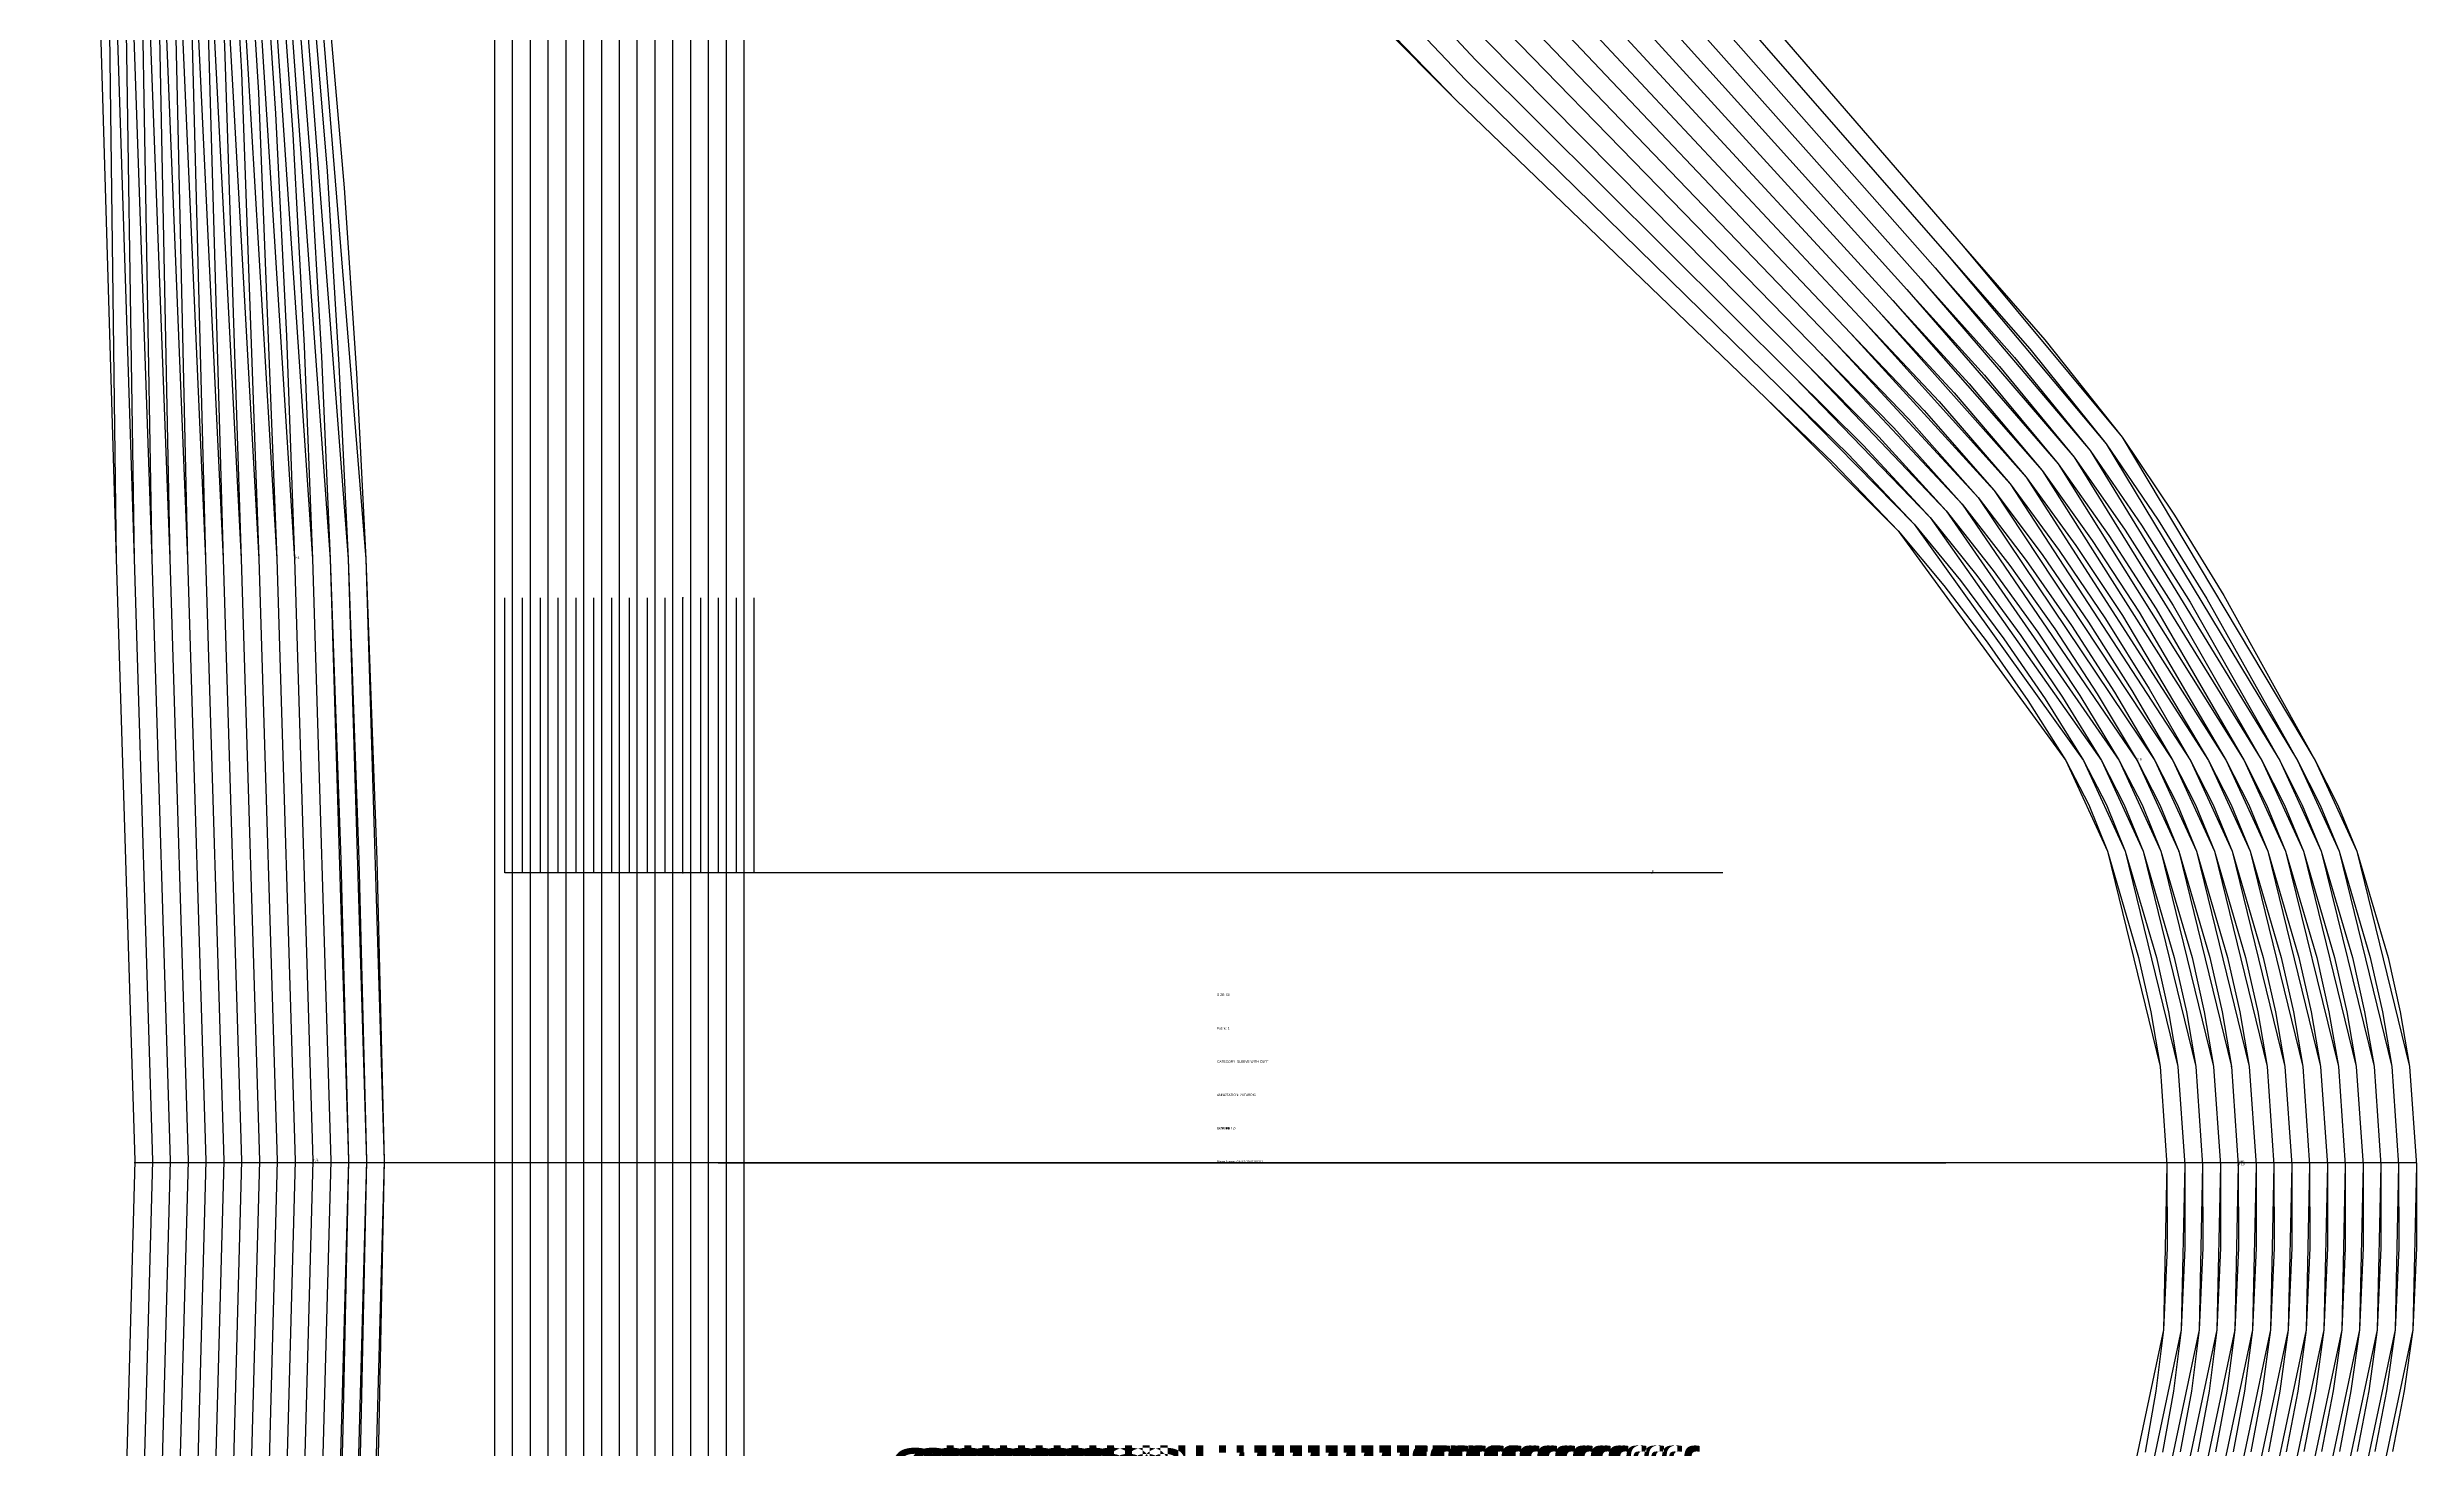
# Model space of a CAD drawing. Extents: x -43 to 1613, y 0 to 910.
# Drawn here: x 265.1 to 517.6, y 303 to 452.3 of the extents above; entities that cross this region are included whole.
import ezdxf

# ---------------------------------------------------------------- set-up
doc = ezdxf.new("R2010")
doc.units = 0

# ---------------------------------------------------------------- blocks, each defined once
blk = doc.blocks.new('GMX1016S18SS1_42')
at = {"layer": '1'}
for points in [[(357.98, 519.0744), (369.1687, 501.2462), (384.0861, 481.4393), (398.8588, 463.6517), (415.2723, 446.6667), (448.244, 414.9243), (462.3766, 400.7994), (480.2353, 376.329), (484.6727, 366.6744), (490.2912, 343.7256), (491.0176, 333.1922)], [(288.5085, 171.445), (292.669, 190.4111), (299.3949, 273.6216), (301.0205, 333.6697), (299.0622, 397.8225), (292.6588, 476.6692), (288.5085, 495.4499)], [(491.0176, 333.1922), (490.6442, 315.6509), (485.2061, 289.969), (477.2178, 275.6078), (463.7888, 261.6454), (438.366, 243.2228), (420.5478, 232.5091), (386.7735, 203.2788), (370.7689, 178.148), (362.3209, 159.9972), (357.9546, 147.8382)]]:
    blk.add_lwpolyline(points, dxfattribs=at)
at = {"layer": '5'}
blk.add_line((363.1947, 333.4462), (467.4413, 333.4462), dxfattribs=at)
at = {"layer": '7'}
blk.add_line((363.1947, 333.4462), (467.4413, 333.4462), dxfattribs=at)
at = {"layer": '8'}
for p, q in [((339.3313, 511.8481), (339.3313, 154.7775)), ((490.9998, 333.4462), (300.9215, 333.4462))]:
    blk.add_line(p, q, dxfattribs=at)
blk.add_lwpolyline([(443.6949, 364.3681), (340.4337, 364.3681), (340.4337, 393.6746)], dxfattribs=at)
at = {"layer": '84'}
for points in [[(357.98, 519.0744), (369.1687, 501.2462), (376.4662, 491.2233), (384.0861, 481.4393), (391.3404, 472.4324), (398.8588, 463.6517), (406.9487, 455.0487), (415.2723, 446.6667), (448.244, 414.9243), (455.4652, 408.0079), (462.3766, 400.7994), (467.2381, 394.9751), (471.8406, 388.9452), (476.1891, 382.7374), (480.2353, 376.329), (482.6839, 371.6071), (484.6727, 366.6744), (487.9899, 355.3257), (489.293, 349.5548), (490.2912, 343.7256), (491.0176, 333.1922)], [(288.5085, 171.445), (290.7462, 180.8989), (292.669, 190.4111), (295.1912, 211.1223), (296.9921, 231.9198), (298.3739, 252.758), (299.3949, 273.6216), (300.4058, 303.6367), (301.0205, 333.6697), (300.2407, 365.755), (299.0622, 397.8225), (298.0741, 417.5913), (296.7609, 437.3372), (295.0541, 457.0451), (292.6588, 476.6692), (290.7412, 486.09), (288.5085, 495.4499)], [(491.0176, 333.1922), (491.0329, 324.4088), (490.6442, 315.6509), (489.8416, 309.1104), (488.6834, 302.6284)]]:
    blk.add_lwpolyline(points, dxfattribs=at)
at = {"layer": '85'}
for points in [[(339.3313, 511.8481), (339.3313, 154.7775)], [(443.6949, 364.3681), (340.4337, 364.3681), (340.4337, 393.6746)], [(490.9998, 333.4462), (300.9215, 333.4462)]]:
    blk.add_lwpolyline(points, dxfattribs=at)
at = {"layer": '1'}
for s, p in [('SIZE: 42', (389.7631, 337.0123)), ('Piece Name: GMX1016S18SS1', (389.7631, 333.4563))]:
    blk.add_text(s, height=0.25, dxfattribs=at).set_placement(p)
at = {"layer": '15'}
blk.add_text('Sleeve with cuff', height=6.401, dxfattribs=at).set_placement((381.249, 296.6085))
blk = doc.blocks.new('GMX1016S18SS1_44')
at = {"layer": '1'}
for points in [[(356.0801, 524.0757), (368.041, 505.4829), (383.9363, 484.8581), (399.6589, 466.3517), (416.2984, 448.8358), (449.7477, 416.0825), (464.0809, 401.5131), (482.1352, 376.329), (486.5726, 366.6744), (492.1911, 343.7256), (492.9175, 333.1922)], [(286.6086, 167.0355), (290.8605, 186.8297), (297.495, 273.6216), (299.1206, 333.6697), (297.1623, 397.8225), (290.8529, 480.2201), (286.6086, 499.8594)], [(492.9175, 333.1922), (492.5442, 315.6509), (487.106, 289.969), (479.0898, 275.0541), (465.4627, 260.472), (439.5445, 241.1121), (421.348, 229.8091), (386.9233, 200.9141), (369.8342, 174.6174), (360.7664, 155.5928), (356.0547, 142.837)]]:
    blk.add_lwpolyline(points, dxfattribs=at)
at = {"layer": '5'}
blk.add_line((361.2947, 333.4462), (465.5414, 333.4462), dxfattribs=at)
at = {"layer": '7'}
blk.add_line((361.2947, 333.4462), (465.5414, 333.4462), dxfattribs=at)
at = {"layer": '8'}
for p, q in [((337.4314, 516.8494), (337.4314, 149.7762)), ((492.8997, 333.4462), (299.0215, 333.4462))]:
    blk.add_line(p, q, dxfattribs=at)
blk.add_lwpolyline([(441.7949, 364.3681), (338.5338, 364.3681), (338.5338, 393.6746)], dxfattribs=at)
at = {"layer": '84'}
for points in [[(356.0801, 524.0757), (368.041, 505.4829), (375.821, 495.0435), (383.9363, 484.8581), (391.6807, 475.5058), (399.6589, 466.3517), (416.2984, 448.8358), (449.7477, 416.0825), (457.0756, 408.9451), (464.0809, 401.5131), (468.9958, 395.5085), (473.644, 389.2982), (478.0382, 382.9101), (482.1352, 376.329), (484.5787, 371.6046), (486.5726, 366.6744), (489.8899, 355.3257), (491.1929, 349.5548), (492.1911, 343.7256), (492.9175, 333.1922)], [(286.6086, 167.0355), (288.8997, 176.9034), (290.8605, 186.8297), (293.3827, 208.4375), (295.1557, 230.1291), (296.5019, 251.8639), (297.495, 273.6216), (298.4882, 303.6393), (299.1206, 333.6697), (298.3205, 365.7524), (297.1623, 397.8225), (296.2022, 418.4777), (294.9245, 439.1127), (293.2456, 459.707), (290.8529, 480.2201), (288.8971, 490.0702), (286.6086, 499.8594)], [(492.9175, 333.1922), (492.9328, 324.4088), (492.5442, 315.6509), (491.7288, 309.1155), (490.5604, 302.636)]]:
    blk.add_lwpolyline(points, dxfattribs=at)
at = {"layer": '85'}
for points in [[(337.4314, 516.8494), (337.4314, 149.7762)], [(441.7949, 364.3681), (338.5338, 364.3681), (338.5338, 393.6746)], [(492.8997, 333.4462), (299.0215, 333.4462)]]:
    blk.add_lwpolyline(points, dxfattribs=at)
at = {"layer": '1'}
for s, p in [('SIZE: 44', (389.7631, 337.0123)), ('Piece Name: GMX1016S18SS1', (389.7631, 333.4563))]:
    blk.add_text(s, height=0.25, dxfattribs=at).set_placement(p)
at = {"layer": '15'}
blk.add_text('Sleeve with cuff', height=6.401, dxfattribs=at).set_placement((379.349, 296.6085))
blk = doc.blocks.new('GMX1016S18SS1_46')
at = {"layer": '1'}
for points in [[(354.1802, 529.077), (366.9107, 509.7222), (383.7864, 488.2795), (400.459, 469.0517), (417.3271, 451.005), (451.2539, 417.2408), (465.7853, 402.2268), (484.0351, 376.329), (488.4725, 366.6744), (494.091, 343.7256), (494.8175, 333.1922)], [(284.7086, 162.6261), (289.0495, 183.2483), (295.5951, 273.6216), (297.2207, 333.6697), (295.2624, 397.8225), (289.047, 483.771), (284.7086, 504.2688)], [(494.8175, 333.1922), (494.4441, 315.6509), (489.0059, 289.969), (480.9617, 274.5004), (467.1365, 259.296), (440.7256, 239.0014), (422.1481, 227.1091), (386.7532, 198.0362), (368.7547, 170.8023), (359.1637, 151.0742), (354.1548, 137.8357)]]:
    blk.add_lwpolyline(points, dxfattribs=at)
at = {"layer": '5'}
blk.add_line((359.3948, 333.4462), (463.6415, 333.4462), dxfattribs=at)
at = {"layer": '7'}
blk.add_line((359.3948, 333.4462), (463.6415, 333.4462), dxfattribs=at)
at = {"layer": '8'}
for p, q in [((335.5315, 521.8507), (335.5315, 144.775)), ((494.7997, 333.4462), (297.1216, 333.4462))]:
    blk.add_line(p, q, dxfattribs=at)
blk.add_lwpolyline([(439.895, 364.3681), (336.6339, 364.3681), (336.6339, 393.6746)], dxfattribs=at)
at = {"layer": '84'}
for points in [[(354.1802, 529.077), (366.9107, 509.7222), (375.1733, 498.8662), (383.7864, 488.2795), (400.459, 469.0517), (417.3271, 451.005), (451.2539, 417.2408), (458.6834, 409.8824), (465.7853, 402.2268), (470.7509, 396.0445), (475.45, 389.6513), (479.8873, 383.0829), (484.0351, 376.329), (486.4735, 371.6021), (488.4725, 366.6744), (491.7898, 355.3257), (493.0928, 349.5548), (494.091, 343.7256), (494.8175, 333.1922)], [(284.7086, 162.6261), (287.0505, 172.908), (289.0495, 183.2483), (290.4668, 194.4802), (291.5717, 205.7527), (293.3193, 228.341), (294.6273, 250.9724), (295.5951, 273.6216), (296.573, 303.6393), (297.2207, 333.6697), (296.4054, 365.7524), (295.2624, 397.8225), (294.3302, 419.3642), (293.0906, 440.8856), (291.4396, 462.3689), (289.047, 483.771), (287.0505, 494.0504), (284.7086, 504.2688)], [(494.8175, 333.1922), (494.8327, 324.4088), (494.4441, 315.6509), (493.6186, 309.1206), (492.44, 302.6436)]]:
    blk.add_lwpolyline(points, dxfattribs=at)
at = {"layer": '85'}
for points in [[(335.5315, 521.8507), (335.5315, 144.775)], [(439.895, 364.3681), (336.6339, 364.3681), (336.6339, 393.6746)], [(494.7997, 333.4462), (297.1216, 333.4462)]]:
    blk.add_lwpolyline(points, dxfattribs=at)
at = {"layer": '1'}
for s, p in [('SIZE: 46', (389.7631, 337.0123)), ('Piece Name: GMX1016S18SS1', (389.7631, 333.4563))]:
    blk.add_text(s, height=0.25, dxfattribs=at).set_placement(p)
at = {"layer": '15'}
blk.add_text('Sleeve with cuff', height=6.401, dxfattribs=at).set_placement((377.4491, 296.6085))
blk = doc.blocks.new('GMX1016S18SS1_48')
at = {"layer": '1'}
for points in [[(352.2803, 535.0765), (365.7575, 514.6549), (383.6188, 492.0336), (401.2591, 471.7517), (418.3533, 453.1742), (452.7576, 418.399), (467.4896, 402.9406), (485.9351, 376.329), (490.3725, 366.6744), (495.9909, 343.7256), (496.7174, 333.1922)], [(282.8087, 157.1676), (287.2639, 178.816), (293.6952, 273.6216), (295.3208, 333.6697), (293.3624, 397.8225), (287.2639, 488.1677), (282.8087, 509.7273)], [(496.7174, 333.1922), (496.344, 315.6509), (490.9058, 289.969), (482.8337, 273.9467), (468.8104, 258.1199), (441.9042, 236.8906), (422.9482, 224.4091), (387.3323, 196.0169), (367.9902, 166.9949), (357.66, 145.9586), (352.2549, 131.8362)]]:
    blk.add_lwpolyline(points, dxfattribs=at)
at = {"layer": '5'}
blk.add_line((357.4949, 333.4462), (461.7416, 333.4462), dxfattribs=at)
at = {"layer": '7'}
blk.add_line((357.4949, 333.4462), (461.7416, 333.4462), dxfattribs=at)
at = {"layer": '8'}
for p, q in [((333.6316, 527.8501), (333.6316, 138.7755)), ((496.6996, 333.4462), (295.2217, 333.4462))]:
    blk.add_line(p, q, dxfattribs=at)
blk.add_lwpolyline([(437.9951, 364.3681), (334.7339, 364.3681), (334.7339, 393.6746)], dxfattribs=at)
at = {"layer": '84'}
for points in [[(352.2803, 535.0765), (365.7575, 514.6549), (374.5027, 503.202), (383.6188, 492.0336), (401.2591, 471.7517), (418.3533, 453.1742), (452.7576, 418.399), (460.2938, 410.8222), (467.4896, 402.9406), (472.5086, 396.5779), (477.2534, 390.0043), (481.7364, 383.2581), (485.9351, 376.329), (488.3709, 371.5995), (490.3725, 366.6744), (493.6897, 355.3257), (494.9927, 349.5548), (495.9909, 343.7256), (496.7174, 333.1922)], [(282.8087, 157.1676), (285.2167, 167.9601), (287.2639, 178.816), (288.6914, 190.6042), (289.7861, 202.4279), (291.4981, 226.1261), (292.7782, 249.8649), (293.6952, 273.6216), (295.3208, 333.6697), (293.3624, 397.8225), (292.476, 420.4615), (291.2695, 443.0827), (289.654, 465.6659), (288.6177, 476.9359), (287.2639, 488.1677), (285.2167, 498.978), (282.8087, 509.7273)], [(496.7174, 333.1922), (496.7326, 324.4088), (496.344, 315.6509), (495.5058, 309.1231), (494.3222, 302.6487)]]:
    blk.add_lwpolyline(points, dxfattribs=at)
at = {"layer": '85'}
for points in [[(333.6316, 527.8501), (333.6316, 138.7755)], [(437.9951, 364.3681), (334.7339, 364.3681), (334.7339, 393.6746)], [(496.6996, 333.4462), (295.2217, 333.4462)]]:
    blk.add_lwpolyline(points, dxfattribs=at)
at = {"layer": '1'}
for s, p in [('SIZE: 48', (389.7631, 337.0123)), ('Piece Name: GMX1016S18SS1', (389.7631, 333.4563))]:
    blk.add_text(s, height=0.25, dxfattribs=at).set_placement(p)
at = {"layer": '15'}
blk.add_text('Sleeve with cuff', height=6.401, dxfattribs=at).set_placement((375.5492, 296.6085))
blk = doc.blocks.new('GMX1016S18SS1_50')
at = {"layer": '1'}
for points in [[(350.3804, 541.0759), (364.6069, 519.5875), (383.4511, 495.7877), (402.0592, 474.4517), (419.382, 455.3458), (454.2638, 419.5598), (469.1965, 403.6569), (487.835, 376.329), (492.2724, 366.6744), (497.8909, 343.7256), (498.6173, 333.1922)], [(280.9088, 151.7092), (285.4783, 174.3837), (291.7953, 273.6216), (293.4208, 333.6697), (291.4625, 397.8225), (285.4833, 492.5645), (280.9088, 515.1857)], [(498.6173, 333.1922), (498.2439, 315.6509), (492.8058, 289.969), (484.7083, 273.3955), (470.4868, 256.9465), (443.0853, 234.7799), (423.7482, 221.709), (387.4694, 193.3296), (367.0224, 162.8217), (356.0877, 140.6957), (350.3549, 125.8367)]]:
    blk.add_lwpolyline(points, dxfattribs=at)
at = {"layer": '2'}
for p in [(332.834, 393.6746), (332.834, 364.3681), (436.0952, 364.3681), (293.3218, 333.4462), (293.4208, 333.6697), (355.595, 333.4462), (459.8417, 333.4462), (498.5995, 333.4462), (498.6173, 333.1922), (498.6173, 333.1922)]:
    blk.add_point(p, dxfattribs=at)
at = {"layer": '3'}
for p in [(454.2638, 419.5598), (469.1965, 403.6569), (291.4625, 397.8225), (487.835, 376.329), (492.2724, 366.6744), (497.8909, 343.7256), (498.2439, 315.6509)]:
    blk.add_point(p, dxfattribs=at)
at = {"layer": '4'}
blk.add_point((498.6173, 333.1922, -3.998), dxfattribs=at)
blk.add_point((498.6173, 333.1922, -3.998), dxfattribs=at)
at = {"layer": '5'}
blk.add_line((355.595, 333.4462), (459.8417, 333.4462), dxfattribs=at)
at = {"layer": '7'}
blk.add_line((355.595, 333.4462), (459.8417, 333.4462), dxfattribs=at)
at = {"layer": '8'}
for p, q in [((331.7317, 533.8496), (331.7317, 132.776)), ((498.5995, 333.4462), (293.3218, 333.4462))]:
    blk.add_line(p, q, dxfattribs=at)
blk.add_lwpolyline([(436.0952, 364.3681), (332.834, 364.3681), (332.834, 393.6746)], dxfattribs=at)
at = {"layer": '84'}
for points in [[(350.3804, 541.0759), (364.6069, 519.5875), (373.8347, 507.5378), (383.4511, 495.7877), (402.0592, 474.4517), (419.382, 455.3458), (454.2638, 419.5598), (461.9041, 411.762), (469.1965, 403.6569), (474.2688, 397.1138), (479.0568, 390.36), (483.5856, 383.4308), (487.835, 376.329), (490.2658, 371.597), (492.2724, 366.6744), (495.5896, 355.3257), (496.8926, 349.5548), (497.8909, 343.7256), (498.6173, 333.1922)], [(280.9088, 151.7092), (283.3828, 163.0147), (285.4783, 174.3837), (286.9134, 186.7256), (288.003, 199.1056), (289.6794, 223.9112), (290.9113, 248.7575), (291.7953, 273.6216), (293.4208, 333.6697), (291.4625, 397.8225), (290.6116, 421.5588), (289.4508, 445.2798), (287.8735, 468.9628), (286.8473, 480.7814), (285.4833, 492.5645), (283.3853, 503.9081), (280.9088, 515.1857)], [(498.6173, 333.1922), (498.6325, 324.4088), (498.2439, 315.6509), (497.3956, 309.1257), (496.2018, 302.6563)]]:
    blk.add_lwpolyline(points, dxfattribs=at)
at = {"layer": '85'}
for points in [[(331.7317, 533.8496), (331.7317, 132.776)], [(436.0952, 364.3681), (332.834, 364.3681), (332.834, 393.6746)], [(498.5995, 333.4462), (293.3218, 333.4462)]]:
    blk.add_lwpolyline(points, dxfattribs=at)
at = {"layer": '1'}
for s, p in [('# 4', (291.4625, 397.8225)), ('# 9', (487.835, 376.329)), ('SIZE: 50', (389.7631, 351.2363)), ('Fabric: 1', (389.7631, 347.6803)), ('CATEGORY: SLEEVE WITH CUFF', (389.7631, 344.1243)), ('ANNOTATION: 2XFABRIC', (389.7631, 340.5683)), ('Quantity: 1,0', (389.7631, 337.0123)), ('# 3', (293.4208, 333.6697)), ('Piece Name: GMX1016S18SS1', (389.7631, 333.4563)), ('# 10', (498.6173, 333.1922)), ('# 10', (498.6173, 333.1922))]:
    blk.add_text(s, height=0.25, dxfattribs=at).set_placement(p)
at = {"layer": '15'}
blk.add_text('Sleeve with cuff', height=6.401, dxfattribs=at).set_placement((373.6493, 296.6085))
at = {"layer": '8'}
for s, p in [('B', (436.0952, 364.3681)), ('# 17', (293.3218, 333.4462)), ('# 16', (498.5995, 333.4462)), ('NM', (498.5995, 333.4462))]:
    blk.add_text(s, height=0.25, dxfattribs=at).set_placement(p)
at = {"layer": '85'}
for s, p in [('B', (436.0952, 364.3681)), ('NM', (498.5995, 333.4462))]:
    blk.add_text(s, height=0.25, dxfattribs=at).set_placement(p)
blk = doc.blocks.new('GMX1016S18SS1_52')
at = {"layer": '1'}
for points in [[(348.4804, 547.0754), (363.4537, 524.5177), (383.281, 499.5393), (402.8593, 477.1517), (420.4081, 457.515), (455.7675, 420.718), (470.9008, 404.3706), (489.7349, 376.329), (494.1723, 366.6744), (499.7908, 343.7256), (500.5172, 333.1922)], [(279.0089, 146.2507), (283.6901, 169.9489), (289.8953, 273.6216), (291.5209, 333.6697), (289.5626, 397.8225), (283.7003, 496.9587), (279.0089, 520.6442)], [(500.5172, 333.1922), (500.1438, 315.6509), (494.7057, 289.969), (486.5802, 272.8418), (472.1606, 255.7704), (444.2638, 232.6666), (424.5484, 219.009), (387.2281, 189.9235), (365.8845, 158.2522), (354.4545, 135.2728), (348.455, 119.8373)]]:
    blk.add_lwpolyline(points, dxfattribs=at)
at = {"layer": '5'}
blk.add_line((353.695, 333.4462), (457.9417, 333.4462), dxfattribs=at)
at = {"layer": '7'}
blk.add_line((353.695, 333.4462), (457.9417, 333.4462), dxfattribs=at)
at = {"layer": '8'}
for p, q in [((329.8318, 539.8491), (329.8318, 126.7765)), ((500.4994, 333.4462), (291.4219, 333.4462))]:
    blk.add_line(p, q, dxfattribs=at)
blk.add_lwpolyline([(434.1953, 364.3681), (330.9341, 364.3681), (330.9341, 393.6746)], dxfattribs=at)
at = {"layer": '84'}
for points in [[(348.4804, 547.0754), (363.4537, 524.5177), (373.1642, 511.8685), (383.281, 499.5393), (402.8593, 477.1517), (420.4081, 457.515), (455.7675, 420.718), (463.5145, 412.6993), (470.9008, 404.3706), (476.024, 397.6472), (480.8601, 390.713), (485.4347, 383.6061), (489.7349, 376.329), (492.1606, 371.5944), (494.1723, 366.6744), (497.4895, 355.3257), (498.7926, 349.5548), (499.7908, 343.7256), (500.5172, 333.1922)], [(279.0089, 146.2507), (281.5464, 158.0668), (283.6901, 169.9489), (285.1328, 182.8445), (286.2149, 195.7807), (287.8557, 221.6938), (289.0444, 247.65), (289.8953, 273.6216), (291.5209, 333.6697), (289.5626, 397.8225), (287.6322, 447.4769), (286.0904, 472.2572), (285.0719, 484.627), (283.7003, 496.9587), (281.554, 508.8332), (279.0089, 520.6442)], [(500.5172, 333.1922), (500.5324, 324.4088), (500.1438, 315.6509), (499.2853, 309.1307), (498.0864, 302.6614)]]:
    blk.add_lwpolyline(points, dxfattribs=at)
at = {"layer": '85'}
for points in [[(329.8318, 539.8491), (329.8318, 126.7765)], [(434.1953, 364.3681), (330.9341, 364.3681), (330.9341, 393.6746)], [(500.4994, 333.4462), (291.4219, 333.4462)]]:
    blk.add_lwpolyline(points, dxfattribs=at)
at = {"layer": '1'}
for s, p in [('SIZE: 52', (389.7631, 337.0123)), ('Piece Name: GMX1016S18SS1', (389.7631, 333.4563))]:
    blk.add_text(s, height=0.25, dxfattribs=at).set_placement(p)
at = {"layer": '15'}
blk.add_text('Sleeve with cuff', height=6.401, dxfattribs=at).set_placement((371.7494, 296.6085))
blk = doc.blocks.new('GMX1016S18SS1_54')
at = {"layer": '1'}
for points in [[(346.5805, 553.0749), (362.3006, 529.4503), (383.1133, 503.2934), (403.6594, 479.8518), (421.4343, 459.6842), (457.2712, 421.8763), (472.6051, 405.0843), (491.6348, 376.329), (496.0722, 366.6744), (501.6907, 343.7256), (502.4171, 333.1922)], [(277.109, 140.7923), (281.9045, 165.5166), (287.9954, 273.6216), (289.621, 333.6697), (287.6627, 397.8225), (281.9172, 501.3554), (277.109, 526.1026)], [(502.4171, 333.1922), (502.0437, 315.6509), (496.6056, 289.969), (488.4522, 272.2881), (473.8345, 254.5944), (445.4424, 230.5558), (425.3485, 216.309), (387.0605, 186.5834), (364.7822, 153.7209), (352.8365, 129.8652), (346.5551, 113.8378)]]:
    blk.add_lwpolyline(points, dxfattribs=at)
at = {"layer": '5'}
blk.add_line((351.7951, 333.4462), (456.0418, 333.4462), dxfattribs=at)
at = {"layer": '7'}
blk.add_line((351.7951, 333.4462), (456.0418, 333.4462), dxfattribs=at)
at = {"layer": '8'}
for p, q in [((327.9318, 545.8486), (327.9318, 120.7771)), ((502.3994, 333.4462), (289.522, 333.4462))]:
    blk.add_line(p, q, dxfattribs=at)
blk.add_lwpolyline([(432.2953, 364.3681), (329.0342, 364.3681), (329.0342, 393.6746)], dxfattribs=at)
at = {"layer": '84'}
for points in [[(346.5805, 553.0749), (362.3006, 529.4503), (372.4936, 516.2043), (383.1133, 503.2934), (403.6594, 479.8518), (421.4343, 459.6842), (457.2712, 421.8763), (465.1223, 413.6365), (472.6051, 405.0843), (477.7817, 398.1832), (482.6635, 391.0661), (487.2838, 383.7813), (491.6348, 376.329), (494.058, 371.5944), (496.0722, 366.6744), (499.3895, 355.3257), (500.6925, 349.5548), (501.6907, 343.7256), (502.4171, 333.1922)], [(277.109, 140.7923), (279.7125, 153.1214), (281.9045, 165.5166), (283.3574, 178.9659), (284.4293, 192.4559), (286.0371, 219.4789), (287.1801, 246.5426), (287.9954, 273.6216), (289.621, 333.6697), (287.6627, 397.8225), (285.811, 449.674), (284.3048, 475.5541), (283.2964, 488.4751), (281.9172, 501.3554), (279.7201, 513.7633), (277.109, 526.1026)], [(502.4171, 333.1922), (502.4324, 324.4088), (502.0437, 315.6509), (501.1776, 309.1333), (499.9686, 302.6665)]]:
    blk.add_lwpolyline(points, dxfattribs=at)
at = {"layer": '85'}
for points in [[(327.9318, 545.8486), (327.9318, 120.7771)], [(432.2953, 364.3681), (329.0342, 364.3681), (329.0342, 393.6746)], [(502.3994, 333.4462), (289.522, 333.4462)]]:
    blk.add_lwpolyline(points, dxfattribs=at)
at = {"layer": '1'}
for s, p in [('SIZE: 54', (389.7631, 337.0123)), ('Piece Name: GMX1016S18SS1', (389.7631, 333.4563))]:
    blk.add_text(s, height=0.25, dxfattribs=at).set_placement(p)
at = {"layer": '15'}
blk.add_text('Sleeve with cuff', height=6.401, dxfattribs=at).set_placement((369.8494, 296.6085))
blk = doc.blocks.new('GMX1016S18SS1_56')
at = {"layer": '1'}
for points in [[(344.6806, 560.5755), (361.1144, 535.427), (382.9152, 507.5505), (404.4595, 482.5518), (422.463, 461.8533), (458.7774, 423.0345), (474.3095, 405.7981), (493.5347, 376.329), (497.9721, 366.6744), (503.5906, 343.7256), (504.317, 333.1922)], [(275.209, 133.9444), (280.1443, 159.954), (286.0955, 273.6216), (287.7211, 333.6697), (285.7627, 397.8225), (280.1646, 506.8698), (275.209, 532.9505)], [(504.317, 333.1922), (503.9437, 315.6509), (498.5055, 289.969), (490.3242, 271.7343), (475.5084, 253.4184), (446.6235, 228.4451), (426.1486, 213.609), (388.3026, 184.1551), (364.3199, 149.0142), (351.4395, 123.4923), (344.6552, 106.3371)]]:
    blk.add_lwpolyline(points, dxfattribs=at)
at = {"layer": '5'}
blk.add_line((349.8952, 333.4462), (454.1419, 333.4462), dxfattribs=at)
at = {"layer": '7'}
blk.add_line((349.8952, 333.4462), (454.1419, 333.4462), dxfattribs=at)
at = {"layer": '8'}
for p, q in [((326.0319, 553.3492), (326.0319, 113.2764)), ((504.2993, 333.4462), (287.622, 333.4462))]:
    blk.add_line(p, q, dxfattribs=at)
blk.add_lwpolyline([(430.3954, 364.3681), (327.1343, 364.3681), (327.1343, 393.6746)], dxfattribs=at)
at = {"layer": '84'}
for points in [[(344.6806, 560.5755), (352.7679, 547.9136), (361.1144, 535.427), (371.7875, 521.3147), (382.9152, 507.5505), (404.4595, 482.5518), (422.463, 461.8533), (458.7774, 423.0345), (466.7327, 414.5763), (474.3095, 405.7981), (479.5394, 398.7165), (484.467, 391.4217), (489.1329, 383.9541), (493.5347, 376.329), (495.9528, 371.5919), (497.9721, 366.6744), (501.2894, 355.3257), (502.5924, 349.5548), (503.5906, 343.7256), (504.317, 333.1922)], [(275.209, 133.9444), (277.8938, 146.9162), (280.1443, 159.954), (281.6073, 174.0993), (282.669, 188.2852), (284.2337, 216.6976), (285.3208, 245.1532), (286.0955, 273.6216), (287.7211, 333.6697), (285.7627, 397.8225), (284.0127, 452.4299), (282.5522, 479.6892), (281.554, 493.2985), (280.1646, 506.8698), (277.9065, 519.9431), (275.209, 532.9505)], [(504.317, 333.1922), (504.3323, 324.4088), (503.9437, 315.6509), (503.0674, 309.1358), (501.8533, 302.6715)]]:
    blk.add_lwpolyline(points, dxfattribs=at)
at = {"layer": '85'}
for points in [[(326.0319, 553.3492), (326.0319, 113.2764)], [(430.3954, 364.3681), (327.1343, 364.3681), (327.1343, 393.6746)], [(504.2993, 333.4462), (287.622, 333.4462)]]:
    blk.add_lwpolyline(points, dxfattribs=at)
at = {"layer": '1'}
for s, p in [('SIZE: 56', (389.7631, 337.0123)), ('Piece Name: GMX1016S18SS1', (389.7631, 333.4563))]:
    blk.add_text(s, height=0.25, dxfattribs=at).set_placement(p)
at = {"layer": '15'}
blk.add_text('Sleeve with cuff', height=6.401, dxfattribs=at).set_placement((367.9495, 296.6085))
blk = doc.blocks.new('GMX1016S18SS1_58')
at = {"layer": '1'}
for points in [[(342.7807, 568.0761), (359.9282, 541.4011), (382.7171, 511.8075), (405.2596, 485.2518), (423.4892, 464.0225), (460.2811, 424.1927), (476.0138, 406.5118), (495.4347, 376.329), (499.8721, 366.6744), (505.4905, 343.7256), (506.217, 333.1922)], [(273.3091, 127.0966), (278.3866, 154.3939), (284.1956, 273.6216), (285.8212, 333.6697), (283.8628, 397.8225), (278.412, 512.3841), (273.3091, 539.7983)], [(506.217, 333.1922), (505.8436, 315.6509), (500.4054, 289.969), (492.1962, 271.1806), (477.1822, 252.2449), (447.8021, 226.3344), (426.9486, 210.909), (388.5769, 180.8531), (363.3852, 143.8098), (349.8673, 116.9112), (342.7553, 98.8365)]]:
    blk.add_lwpolyline(points, dxfattribs=at)
at = {"layer": '5'}
blk.add_line((347.9953, 333.4462), (452.242, 333.4462), dxfattribs=at)
at = {"layer": '7'}
blk.add_line((347.9953, 333.4462), (452.242, 333.4462), dxfattribs=at)
at = {"layer": '8'}
for p, q in [((324.132, 560.8498), (324.132, 105.7758)), ((506.1992, 333.4462), (285.7221, 333.4462))]:
    blk.add_line(p, q, dxfattribs=at)
blk.add_lwpolyline([(428.4955, 364.3681), (325.2344, 364.3681), (325.2344, 393.6746)], dxfattribs=at)
at = {"layer": '84'}
for points in [[(342.7807, 568.0761), (351.2185, 554.6472), (359.9282, 541.4011), (371.0813, 526.4227), (382.7171, 511.8075), (405.2596, 485.2518), (423.4892, 464.0225), (460.2811, 424.1927), (468.3405, 415.5136), (476.0138, 406.5118), (481.2945, 399.25), (486.2704, 391.7747), (495.4347, 376.329), (497.8502, 371.5894), (499.8721, 366.6744), (503.1893, 355.3257), (504.4923, 349.5548), (505.4905, 343.7256), (506.217, 333.1922)], [(273.3091, 127.0966), (276.0752, 140.711), (278.3866, 154.3939), (279.8598, 169.2326), (280.9114, 184.1145), (282.4354, 213.9188), (284.1956, 273.6216), (285.8212, 333.6697), (283.8628, 397.8225), (282.2118, 455.1858), (280.7971, 483.8243), (279.8115, 498.1245), (278.412, 512.3841), (276.0904, 526.1255), (273.3091, 539.7983)], [(506.217, 333.1922), (506.2322, 324.4088), (505.8436, 315.6509), (504.9597, 309.1384), (503.7379, 302.6766)]]:
    blk.add_lwpolyline(points, dxfattribs=at)
at = {"layer": '85'}
for points in [[(324.132, 560.8498), (324.132, 105.7758)], [(428.4955, 364.3681), (325.2344, 364.3681), (325.2344, 393.6746)], [(506.1992, 333.4462), (285.7221, 333.4462)]]:
    blk.add_lwpolyline(points, dxfattribs=at)
at = {"layer": '1'}
for s, p in [('SIZE: 58', (389.7631, 337.0123)), ('Piece Name: GMX1016S18SS1', (389.7631, 333.4563))]:
    blk.add_text(s, height=0.25, dxfattribs=at).set_placement(p)
at = {"layer": '15'}
blk.add_text('Sleeve with cuff', height=6.401, dxfattribs=at).set_placement((366.0496, 296.6085))
blk = doc.blocks.new('GMX1016S18SS1_60')
at = {"layer": '1'}
for points in [[(340.8807, 576.575), (358.7166, 548.0711), (382.5012, 516.3998), (406.0597, 487.9518), (424.5179, 466.1942), (461.7847, 425.3535), (477.7182, 407.2256), (497.3346, 376.329), (501.772, 366.6744), (507.3904, 343.7256), (508.1169, 333.1922)], [(271.4092, 119.5477), (276.6442, 148.2624), (282.2957, 273.6216), (283.9212, 333.6697), (281.9629, 397.8225), (276.6721, 518.4648), (271.4092, 547.3472)], [(508.1169, 333.1922), (507.7435, 315.6509), (502.3054, 289.969), (494.0682, 270.6294), (478.8561, 251.0689), (448.9806, 224.2236), (427.7487, 208.2089), (388.7928, 177.2641), (362.392, 137.9754), (348.2645, 109.4791), (340.8553, 90.3377)]]:
    blk.add_lwpolyline(points, dxfattribs=at)
at = {"layer": '5'}
blk.add_line((346.0954, 333.4462), (450.342, 333.4462), dxfattribs=at)
at = {"layer": '7'}
blk.add_line((346.0954, 333.4462), (450.342, 333.4462), dxfattribs=at)
at = {"layer": '8'}
for p, q in [((322.2321, 569.3487), (322.2321, 97.277)), ((508.0991, 333.4462), (283.8222, 333.4462))]:
    blk.add_line(p, q, dxfattribs=at)
blk.add_lwpolyline([(426.5956, 364.3681), (323.3344, 364.3681), (323.3344, 393.6746)], dxfattribs=at)
at = {"layer": '84'}
for points in [[(340.8807, 576.575), (349.6514, 562.2265), (358.7166, 548.0711), (370.3498, 532.0437), (382.5012, 516.3998), (406.0597, 487.9518), (424.5179, 466.1942), (461.7847, 425.3535), (469.9509, 416.4534), (477.7182, 407.2256), (483.0522, 399.7859), (488.0738, 392.1278), (497.3346, 376.329), (499.7476, 371.5868), (501.772, 366.6744), (505.0892, 355.3257), (506.3922, 349.5548), (507.3904, 343.7256), (508.1169, 333.1922)], [(271.4092, 119.5477), (274.2667, 133.8707), (276.6442, 148.2624), (278.13, 163.8682), (279.1714, 179.5171), (280.6447, 210.8556), (282.2957, 273.6216), (283.9212, 333.6697), (281.9629, 397.8225), (280.4211, 458.2262), (279.0546, 488.3862), (278.0818, 503.4458), (276.6721, 518.4648), (274.2845, 532.9429), (271.4092, 547.3472)], [(508.1169, 333.1922), (508.1321, 324.4088), (507.7435, 315.6509), (506.852, 309.1409), (505.6226, 302.6817)]]:
    blk.add_lwpolyline(points, dxfattribs=at)
at = {"layer": '85'}
for points in [[(322.2321, 569.3487), (322.2321, 97.277)], [(426.5956, 364.3681), (323.3344, 364.3681), (323.3344, 393.6746)], [(508.0991, 333.4462), (283.8222, 333.4462)]]:
    blk.add_lwpolyline(points, dxfattribs=at)
at = {"layer": '1'}
for s, p in [('SIZE: 60', (389.7631, 337.0123)), ('Piece Name: GMX1016S18SS1', (389.7631, 333.4563))]:
    blk.add_text(s, height=0.25, dxfattribs=at).set_placement(p)
at = {"layer": '15'}
blk.add_text('Sleeve with cuff', height=6.401, dxfattribs=at).set_placement((364.1497, 296.6085))
blk = doc.blocks.new('GMX1016S18SS1_62')
at = {"layer": '1'}
for points in [[(338.9808, 585.0738), (357.5076, 554.7411), (382.2828, 520.9922), (406.8598, 490.6519), (425.544, 468.3634), (463.291, 426.5118), (479.4225, 407.9393), (499.2345, 376.329), (503.6719, 366.6744), (509.2904, 343.7256), (510.0168, 333.1922)], [(269.5093, 111.9988), (274.8992, 142.1308), (280.3957, 273.6216), (282.0213, 333.6697), (280.063, 397.8225), (274.9347, 524.5431), (269.5093, 554.8961)], [(510.0168, 333.1922), (509.6434, 315.6509), (504.2053, 289.969), (495.9401, 270.0757), (480.5299, 249.8929), (450.1617, 222.1129), (428.5489, 205.5089), (389.2728, 173.9647), (361.5259, 132.3061), (346.7101, 102.1131), (338.9554, 81.8388)]]:
    blk.add_lwpolyline(points, dxfattribs=at)
at = {"layer": '5'}
blk.add_line((344.1954, 333.4462), (448.4421, 333.4462), dxfattribs=at)
at = {"layer": '7'}
blk.add_line((344.1954, 333.4462), (448.4421, 333.4462), dxfattribs=at)
at = {"layer": '8'}
for p, q in [((320.3322, 577.8475), (320.3322, 88.7781)), ((509.999, 333.4462), (281.9223, 333.4462))]:
    blk.add_line(p, q, dxfattribs=at)
blk.add_lwpolyline([(424.6957, 364.3681), (321.4345, 364.3681), (321.4345, 393.6746)], dxfattribs=at)
at = {"layer": '84'}
for points in [[(338.9808, 585.0738), (348.0893, 569.8084), (357.5076, 554.7411), (369.6183, 537.6672), (382.2828, 520.9922), (394.4519, 505.7267), (406.8598, 490.6519), (425.544, 468.3634), (463.291, 426.5118), (471.5612, 417.3906), (479.4225, 407.9393), (484.8073, 400.3193), (489.8771, 392.4834), (499.2345, 376.329), (501.6424, 371.5868), (503.6719, 366.6744), (506.9891, 355.3257), (508.2921, 349.5548), (509.2904, 343.7256), (510.0168, 333.1922)], [(269.5093, 111.9988), (272.4557, 127.028), (274.8992, 142.1308), (276.3978, 158.5037), (277.4265, 174.9171), (278.8514, 207.7898), (280.3957, 273.6216), (282.0213, 333.6697), (280.063, 397.8225), (278.633, 461.2641), (277.3173, 492.9429), (276.3546, 508.7646), (274.9347, 524.5431), (272.476, 539.7551), (269.5093, 554.8961)], [(510.0168, 333.1922), (510.0321, 324.4088), (509.6434, 315.6509), (508.7443, 309.1434), (507.5098, 302.6868)]]:
    blk.add_lwpolyline(points, dxfattribs=at)
at = {"layer": '85'}
for points in [[(320.3322, 577.8475), (320.3322, 88.7781)], [(424.6957, 364.3681), (321.4345, 364.3681), (321.4345, 393.6746)], [(509.999, 333.4462), (281.9223, 333.4462)]]:
    blk.add_lwpolyline(points, dxfattribs=at)
at = {"layer": '1'}
for s, p in [('SIZE: 62', (389.7631, 337.0123)), ('Piece Name: GMX1016S18SS1', (389.7631, 333.4563))]:
    blk.add_text(s, height=0.25, dxfattribs=at).set_placement(p)
at = {"layer": '15'}
blk.add_text('Sleeve with cuff', height=6.401, dxfattribs=at).set_placement((362.2498, 296.6085))
blk = doc.blocks.new('GMX1016S18SS1_64')
at = {"layer": '1'}
for points in [[(337.0809, 593.5726), (356.2985, 561.4112), (382.0668, 525.5845), (407.6599, 493.3519), (426.5727, 470.5325), (464.7946, 427.67), (481.1268, 408.653), (501.1344, 376.329), (505.5718, 366.6744), (511.1903, 343.7256), (511.9167, 333.1922)], [(267.6094, 104.4499), (273.1567, 135.9993), (278.4958, 273.6216), (280.1214, 333.6697), (278.1631, 397.8225), (273.1974, 530.6213), (267.6094, 562.4449)], [(511.9167, 333.1922), (511.5433, 315.6509), (506.1052, 289.969), (497.8121, 269.522), (482.2038, 248.7194), (451.3403, 220.0022), (429.349, 202.8089), (389.664, 170.6042), (360.614, 126.6013), (345.1352, 94.7293), (337.0555, 73.34)]]:
    blk.add_lwpolyline(points, dxfattribs=at)
at = {"layer": '5'}
blk.add_line((342.2955, 333.4462), (446.5422, 333.4462), dxfattribs=at)
at = {"layer": '7'}
blk.add_line((342.2955, 333.4462), (446.5422, 333.4462), dxfattribs=at)
at = {"layer": '8'}
for p, q in [((318.4322, 586.3464), (318.4322, 80.2793)), ((511.899, 333.4462), (280.0224, 333.4462))]:
    blk.add_line(p, q, dxfattribs=at)
blk.add_lwpolyline([(422.7958, 364.3681), (319.5346, 364.3681), (319.5346, 393.6746)], dxfattribs=at)
at = {"layer": '84'}
for points in [[(337.0809, 593.5726), (346.5246, 577.3878), (356.2985, 561.4112), (368.8893, 543.2908), (382.0668, 525.5845), (394.7262, 509.3615), (407.6599, 493.3519), (426.5727, 470.5325), (464.7946, 427.67), (473.169, 418.3279), (481.1268, 408.653), (486.565, 400.8552), (491.6805, 392.8365), (501.1344, 376.329), (503.5398, 371.5843), (505.5718, 366.6744), (508.8891, 355.3257), (510.1921, 349.5548), (511.1903, 343.7256), (511.9167, 333.1922)], [(267.6094, 104.4499), (270.6447, 120.1878), (273.1567, 135.9993), (274.668, 153.1392), (275.684, 170.3198), (277.0632, 204.7241), (278.4958, 273.6216), (280.1214, 333.6697), (278.1631, 397.8225), (276.8448, 464.3044), (275.5774, 497.5022), (274.6274, 514.0834), (273.1974, 530.6213), (270.6701, 546.5699), (267.6094, 562.4449)], [(511.9167, 333.1922), (511.932, 324.4088), (511.5433, 315.6509), (510.6366, 309.1434), (509.397, 302.6893)]]:
    blk.add_lwpolyline(points, dxfattribs=at)
at = {"layer": '85'}
for points in [[(318.4322, 586.3464), (318.4322, 80.2793)], [(422.7958, 364.3681), (319.5346, 364.3681), (319.5346, 393.6746)], [(511.899, 333.4462), (280.0224, 333.4462)]]:
    blk.add_lwpolyline(points, dxfattribs=at)
at = {"layer": '1'}
for s, p in [('SIZE: 64', (389.7631, 337.0123)), ('Piece Name: GMX1016S18SS1', (389.7631, 333.4563))]:
    blk.add_text(s, height=0.25, dxfattribs=at).set_placement(p)
at = {"layer": '15'}
blk.add_text('Sleeve with cuff', height=6.401, dxfattribs=at).set_placement((360.3499, 296.6085))
blk = doc.blocks.new('GMX1016S18SS1_66')
at = {"layer": '1'}
for points in [[(335.181, 602.0715), (355.0895, 568.0812), (381.851, 530.1768), (408.46, 496.0519), (427.5989, 472.7017), (466.2983, 428.8283), (482.8337, 409.3668), (503.0344, 376.329), (507.4717, 366.6744), (513.0902, 343.7256), (513.8166, 333.1922)], [(265.7095, 96.9112), (271.4117, 129.8779), (276.5959, 273.6216), (278.2215, 333.6697), (276.2632, 397.8225), (271.46, 536.6944), (265.7095, 569.9837)], [(513.8166, 333.1922), (513.4433, 315.6509), (508.0051, 289.969), (499.6841, 268.9683), (483.8777, 247.5434), (452.5188, 217.8914), (430.149, 200.1089), (390.106, 167.3276), (359.725, 120.9422), (343.5706, 87.3659), (335.1556, 64.8412)]]:
    blk.add_lwpolyline(points, dxfattribs=at)
at = {"layer": '5'}
blk.add_line((340.3956, 333.4462), (444.6423, 333.4462), dxfattribs=at)
at = {"layer": '7'}
blk.add_line((340.3956, 333.4462), (444.6423, 333.4462), dxfattribs=at)
at = {"layer": '8'}
for p, q in [((316.5323, 594.8452), (316.5323, 71.7805)), ((513.7989, 333.4462), (278.1224, 333.4462))]:
    blk.add_line(p, q, dxfattribs=at)
blk.add_lwpolyline([(420.8958, 364.3681), (317.6347, 364.3681), (317.6347, 393.6746)], dxfattribs=at)
at = {"layer": '84'}
for points in [[(335.181, 602.0715), (344.96, 584.9697), (355.0895, 568.0812), (368.1603, 548.9144), (381.851, 530.1768), (395.0056, 512.9988), (408.46, 496.0519), (427.5989, 472.7017), (466.2983, 428.8283), (474.7794, 419.2677), (482.8337, 409.3668), (488.3227, 401.3886), (493.4839, 393.192), (503.0344, 376.329), (505.4372, 371.5817), (507.4717, 366.6744), (510.789, 355.3257), (512.092, 349.5548), (513.0902, 343.7256), (513.8166, 333.1922)], [(265.7095, 96.9112), (268.8362, 113.3577), (271.4117, 129.8779), (272.9332, 147.7823), (273.9391, 165.73), (275.27, 201.6634), (276.5959, 273.6216), (278.2215, 333.6697), (276.2632, 397.8225), (275.0541, 467.3397), (273.8374, 502.0564), (272.9027, 519.397), (271.46, 536.6944), (268.8641, 553.3772), (265.7095, 569.9837)], [(513.8166, 333.1922), (513.8319, 324.4088), (513.4433, 315.6509), (512.5289, 309.146), (511.2843, 302.6944)]]:
    blk.add_lwpolyline(points, dxfattribs=at)
at = {"layer": '85'}
for points in [[(316.5323, 594.8452), (316.5323, 71.7805)], [(420.8958, 364.3681), (317.6347, 364.3681), (317.6347, 393.6746)], [(513.7989, 333.4462), (278.1224, 333.4462)]]:
    blk.add_lwpolyline(points, dxfattribs=at)
at = {"layer": '1'}
for s, p in [('SIZE: 66', (389.7631, 337.0123)), ('Piece Name: GMX1016S18SS1', (389.7631, 333.4563))]:
    blk.add_text(s, height=0.25, dxfattribs=at).set_placement(p)
at = {"layer": '15'}
blk.add_text('Sleeve with cuff', height=6.401, dxfattribs=at).set_placement((358.4499, 296.6085))
blk = doc.blocks.new('GMX1016S18SS1_68')
at = {"layer": '1'}
for points in [[(333.2811, 610.5703), (353.8779, 574.7513), (381.6325, 534.7666), (409.2601, 498.7519), (428.6276, 474.8734), (467.8046, 429.989), (484.5381, 410.0805), (504.9343, 376.329), (509.3716, 366.6744), (514.9901, 343.7256), (515.7166, 333.1922)], [(263.8095, 89.3623), (269.6693, 123.7463), (274.696, 273.6216), (276.3216, 333.6697), (274.3632, 397.8225), (269.7226, 542.7727), (263.8095, 577.5326)], [(515.7166, 333.1922), (515.3432, 315.6509), (509.9051, 289.969), (501.5561, 268.4171), (485.5515, 246.3673), (453.6999, 215.7807), (430.9491, 197.4089), (390.6038, 164.1298), (358.8614, 115.3262), (342.0161, 80.0202), (333.2557, 56.3423)]]:
    blk.add_lwpolyline(points, dxfattribs=at)
at = {"layer": '5'}
blk.add_line((338.4957, 333.4462), (442.7424, 333.4462), dxfattribs=at)
at = {"layer": '7'}
blk.add_line((338.4957, 333.4462), (442.7424, 333.4462), dxfattribs=at)
at = {"layer": '8'}
for p, q in [((314.6324, 603.344), (314.6324, 63.2816)), ((515.6988, 333.4462), (276.2225, 333.4462))]:
    blk.add_line(p, q, dxfattribs=at)
blk.add_lwpolyline([(418.9959, 364.3681), (315.7348, 364.3681), (315.7348, 393.6746)], dxfattribs=at)
at = {"layer": '84'}
for points in [[(333.2811, 610.5703), (343.3954, 592.549), (353.8779, 574.7513), (367.4288, 554.5379), (381.6325, 534.7666), (395.2799, 516.6335), (409.2601, 498.7519), (428.6276, 474.8734), (467.8046, 429.989), (476.3897, 420.205), (484.5381, 410.0805), (490.0804, 401.9246), (495.2874, 393.5451), (504.9343, 376.329), (507.3346, 371.5817), (509.3716, 366.6744), (512.6889, 355.3257), (513.9919, 349.5548), (514.9901, 343.7256), (515.7166, 333.1922)], [(263.8095, 89.3623), (267.0252, 106.515), (269.6693, 123.7463), (271.2035, 142.4153), (272.1991, 161.13), (273.4819, 198.5976), (274.696, 273.6216), (276.3216, 333.6697), (274.3632, 397.8225), (273.2659, 470.3776), (272.1001, 506.6157), (271.1755, 524.7158), (269.7226, 542.7727), (267.0582, 560.192), (263.8095, 577.5326)], [(515.7166, 333.1922), (515.7318, 324.4088), (515.3432, 315.6509), (514.4212, 309.1485), (513.1715, 302.6969)]]:
    blk.add_lwpolyline(points, dxfattribs=at)
at = {"layer": '85'}
for points in [[(314.6324, 603.344), (314.6324, 63.2816)], [(418.9959, 364.3681), (315.7348, 364.3681), (315.7348, 393.6746)], [(515.6988, 333.4462), (276.2225, 333.4462)]]:
    blk.add_lwpolyline(points, dxfattribs=at)
at = {"layer": '1'}
for s, p in [('SIZE: 68', (389.7631, 337.0123)), ('Piece Name: GMX1016S18SS1', (389.7631, 333.4563))]:
    blk.add_text(s, height=0.25, dxfattribs=at).set_placement(p)
at = {"layer": '15'}
blk.add_text('Sleeve with cuff', height=6.401, dxfattribs=at).set_placement((356.55, 296.6085))
blk = doc.blocks.new('GMX1016S18SS1_70')
at = {"layer": '1'}
for points in [[(331.3811, 619.0692), (352.6689, 581.4188), (381.4166, 539.3589), (410.0602, 501.4519), (429.6538, 477.0425), (469.3082, 431.1473), (486.2424, 410.7942), (506.8342, 376.329), (511.2716, 366.6744), (516.89, 343.7256), (517.6165, 333.1922)], [(261.9096, 81.8135), (267.9243, 117.6148), (272.796, 273.6216), (274.4217, 333.6697), (272.4633, 397.8225), (267.9828, 548.8509), (261.9096, 585.0814)], [(517.6165, 333.1922), (517.2431, 315.6509), (511.805, 289.969), (503.428, 267.8634), (487.2254, 245.1939), (454.8785, 213.6699), (431.7493, 194.7088), (391.9195, 161.8031), (358.394, 110.2056), (340.6039, 72.8752), (331.3558, 47.8435)]]:
    blk.add_lwpolyline(points, dxfattribs=at)
at = {"layer": '5'}
blk.add_line((336.5958, 333.4462), (440.8424, 333.4462), dxfattribs=at)
at = {"layer": '7'}
blk.add_line((336.5958, 333.4462), (440.8424, 333.4462), dxfattribs=at)
at = {"layer": '8'}
for p, q in [((312.7325, 611.8429), (312.7325, 54.7828)), ((517.5987, 333.4462), (274.3226, 333.4462))]:
    blk.add_line(p, q, dxfattribs=at)
blk.add_lwpolyline([(417.096, 364.3681), (313.8348, 364.3681), (313.8348, 393.6746)], dxfattribs=at)
at = {"layer": '84'}
for points in [[(331.3811, 619.0692), (341.8307, 600.1284), (352.6689, 581.4188), (366.6999, 560.159), (381.4166, 539.3589), (395.5593, 520.2708), (410.0602, 501.4519), (429.6538, 477.0425), (469.3082, 431.1473), (477.9976, 421.1447), (486.2424, 410.7942), (491.838, 402.458), (497.0882, 393.9007), (506.8342, 376.329), (509.2319, 371.5792), (511.2716, 366.6744), (514.5888, 355.3257), (515.8918, 349.5548), (516.89, 343.7256), (517.6165, 333.1922)], [(261.9096, 81.8135), (265.2142, 99.6747), (267.9243, 117.6148), (269.4712, 137.0508), (270.4542, 156.5326), (271.6886, 195.5318), (272.796, 273.6216), (274.4217, 333.6697), (272.4633, 397.8225), (271.4753, 473.418), (270.3576, 511.1751), (269.4077, 530.0295), (267.9828, 548.8509), (266.7686, 557.9492), (265.2497, 567.0068), (261.9096, 585.0814)], [(517.6165, 333.1922), (517.6317, 324.4088), (517.2431, 315.6509), (516.316, 309.1511), (515.0612, 302.702)]]:
    blk.add_lwpolyline(points, dxfattribs=at)
at = {"layer": '85'}
for points in [[(312.7325, 611.8429), (312.7325, 54.7828)], [(417.096, 364.3681), (313.8348, 364.3681), (313.8348, 393.6746)], [(517.5987, 333.4462), (274.3226, 333.4462)]]:
    blk.add_lwpolyline(points, dxfattribs=at)
at = {"layer": '1'}
for s, p in [('SIZE: 70', (389.7631, 337.0123)), ('Piece Name: GMX1016S18SS1', (389.7631, 333.4563))]:
    blk.add_text(s, height=0.25, dxfattribs=at).set_placement(p)
at = {"layer": '15'}
blk.add_text('Sleeve with cuff', height=6.401, dxfattribs=at).set_placement((354.6501, 296.6085))

msp = doc.modelspace()

# ---------------------------------------------------------------- block references
at = {"layer": '1'}
for name in ['GMX1016S18SS1_70', 'GMX1016S18SS1_68', 'GMX1016S18SS1_66', 'GMX1016S18SS1_64', 'GMX1016S18SS1_62', 'GMX1016S18SS1_60', 'GMX1016S18SS1_58', 'GMX1016S18SS1_56', 'GMX1016S18SS1_54', 'GMX1016S18SS1_52', 'GMX1016S18SS1_50', 'GMX1016S18SS1_48', 'GMX1016S18SS1_46', 'GMX1016S18SS1_44', 'GMX1016S18SS1_42']:
    msp.add_blockref(name, (0, 0), dxfattribs=at)

doc.saveas('drawing.dxf')
